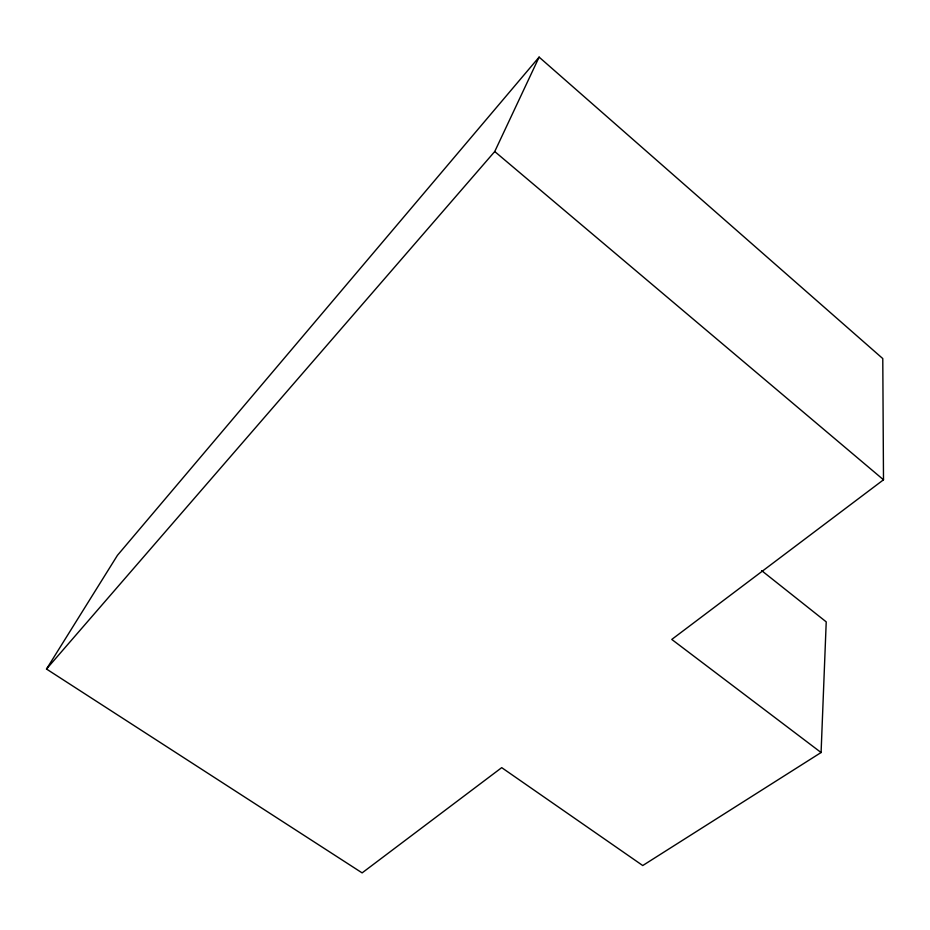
<?xml version="1.0" encoding="UTF-8"?>
<svg xmlns="http://www.w3.org/2000/svg" width="930" height="930" viewBox="0 0 930 930"><rect width="100%" height="100%" fill="white"/><g stroke="black" fill="none" stroke-linecap="round" stroke-linejoin="round"><path stroke-width="1.4" d="M821.085 752.521L671.774 639.433L883.5 479.799L882.779 358.573L539.109 57.114L117.447 555.326L46.5 669.03L362.119 872.886L501.712 767.645L642.746 865.539L821.085 752.521L826.224 621.868L761.647 570.625M46.5 669.03L494.737 151.532L539.109 57.114M494.737 151.532L883.5 479.799"/></g></svg>
